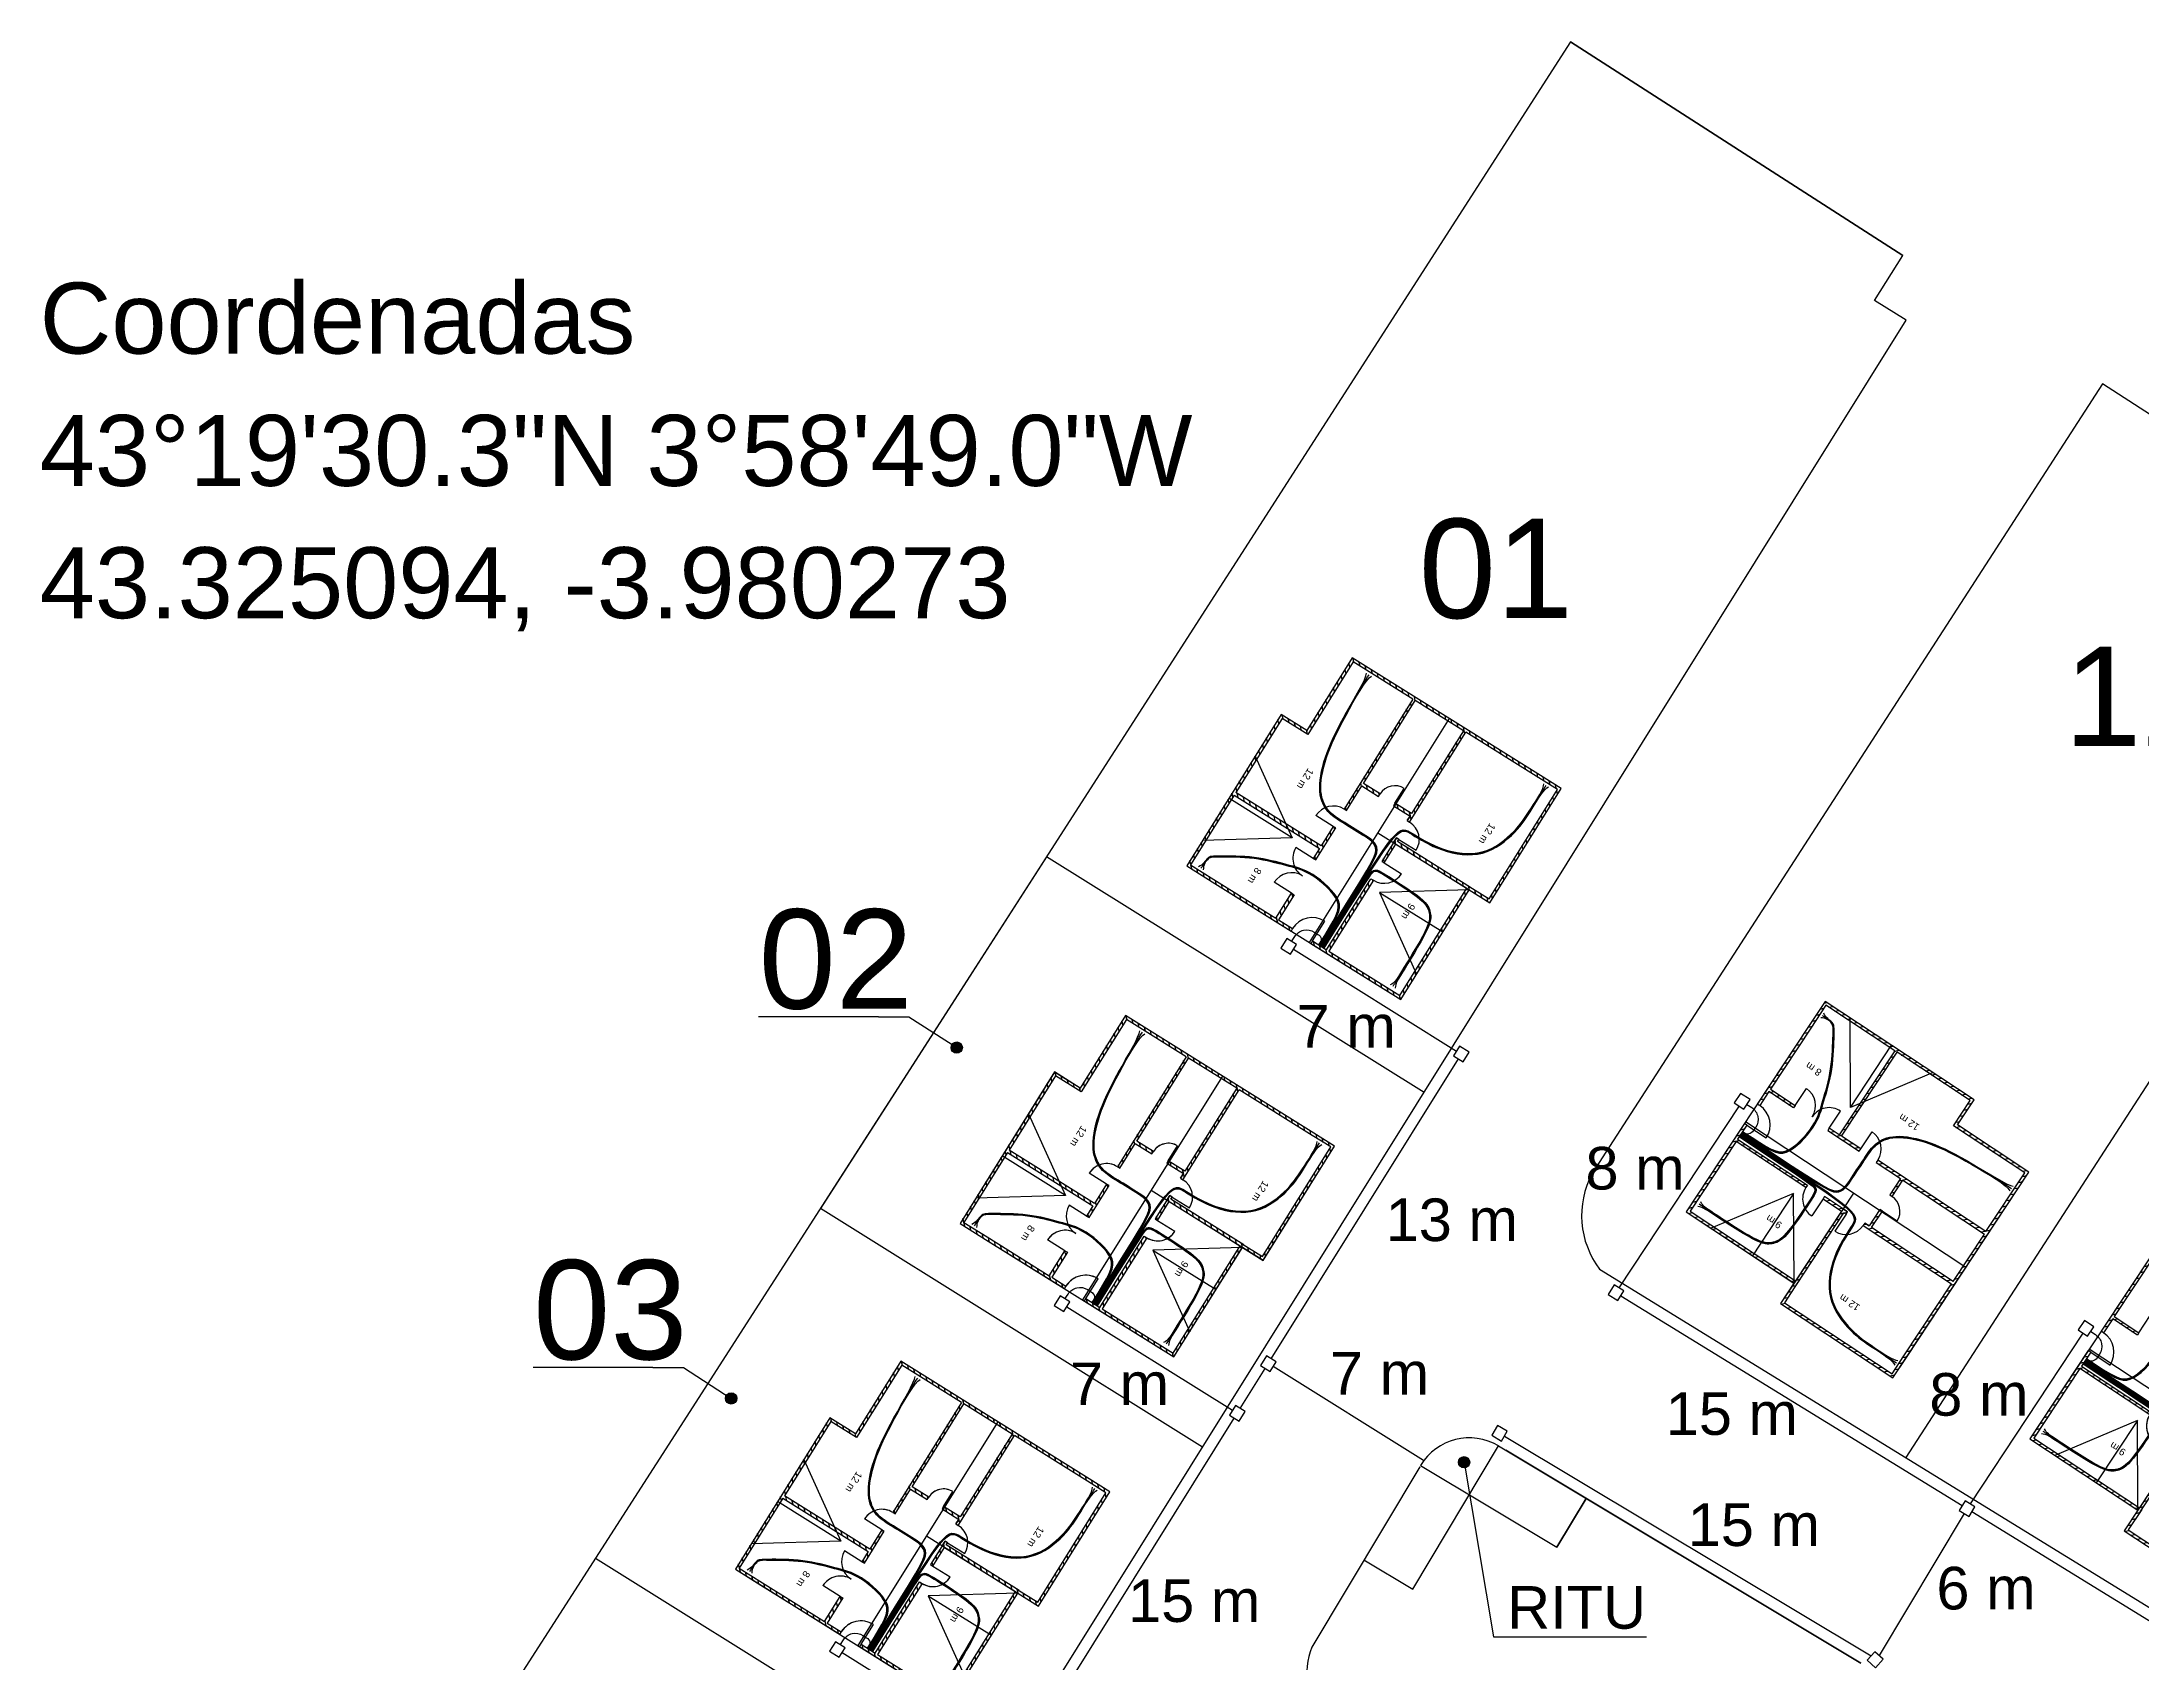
# Model space of a CAD drawing. Header units: millimetres. Extents: x 215 to 341, y 118 to 226.
# Drawn here: x 214.9 to 288.9, y 168.8 to 225.9 of the extents above; entities that cross this region are included whole.
import ezdxf

# ---------------------------------------------------------------- set-up
doc = ezdxf.new("R2010")
doc.units = ezdxf.units.MM
for name, color, linetype in [('CANALIZACION INTERIOR', 94, 'Continuous'), ('CANALIZACION PRINCIPAL', 245, 'Continuous'), ('CANALIZACION SECUNDARIA', 170, 'Continuous'), ('Coordenadas', 7, 'Continuous'), ('CUBIERTAS', 7, 'Continuous'), ('NUMERACIÓN VIVIENDAS', 7, 'Continuous'), ('PARCELAS', 7, 'Continuous'), ('PLANTAS', 7, 'Continuous'), ('TEXTO', 7, 'Continuous')]:
    doc.layers.add(name, color=color, linetype=linetype)
doc.styles.get("Standard").update_dxf_attribs({"font": 'arial.ttf'})

# ---------------------------------------------------------------- blocks, each defined once
blk = doc.blocks.new('TRAZADO INTERIOR1')
at = {"layer": 'PLANTAS'}
h = blk.add_hatch(dxfattribs=at)
h.set_pattern_fill('JIS_LC_20', color=256, scale=0.009)
h.set_pattern_definition([(45, (-3057.65596, -1891.84073), (-0.127279221, 0.127279221), []), (45, (-3057.65236, -1891.84073), (-0.127279221, 0.127279221), [])])
h.paths.add_polyline_path([(4.741, -0.963), (9.192, -0.963), (9.192, -3.9), (6.241, -3.9), (6.241, -4), (9.192, -4), (9.192, -4.59), (9.292, -4.59), (9.292, -0.863), (4.741, -0.863), (4.741, 0), (0, 0), (0, -0.863), (0, -8.68), (3.01, -8.68), (3.01, -9.744), (9.292, -9.744), (9.292, -8.68), (9.292, -5.41), (9.192, -5.41), (9.192, -6), (8.152, -6), (8.152, -6.1), (9.192, -6.1), (9.192, -8.68), (9.192, -9.644), (6.292, -9.644), (6.292, -6.1), (6.712, -6.1), (6.712, -6), (5.385, -6), (5.385, -6.1), (6.192, -6.1), (6.192, -9.644), (3.11, -9.644), (3.11, -8.58), (0.1, -8.58), (0.1, -6.1), (4.665, -6.1), (4.665, -6), (3.641, -6), (3.641, -5.31), (3.541, -5.31), (3.541, -6), (0.1, -6), (0.1, -4), (3.541, -4), (3.541, -4.69), (3.641, -4.69), (3.641, -4), (3.831, -4), (3.831, -3.9), (0.1, -3.9), (0.1, -0.863), (0.1, -0.1), (4.641, -0.1), (4.641, -0.963), (4.641, -3.9), (4.551, -3.9), (4.551, -4), (4.741, -4), (5.521, -4), (5.521, -3.9), (4.741, -3.9)])
for p, q in [((9.192, -4.59), (9.292, -4.59)), ((9.192, -5.41), (9.292, -5.41)), ((9.292, -7.28), (9.292, -7.28))]:
    blk.add_line(p, q)
for points in [[(9.292, -4.59), (9.292, -0.863), (4.741, -0.863), (4.741, 0), (0, 0), (0, -0.863), (0, -8.68), (3.01, -8.68), (3.01, -9.744), (9.292, -9.744), (9.292, -8.68), (9.292, -5.41)], [(4.641, -0.963), (4.641, -0.1), (0.1, -0.1), (0.1, -0.863), (0.1, -3.9)], [(4.641, -0.863), (4.641, -3.9), (4.551, -3.9), (4.551, -4), (5.521, -4), (5.521, -3.9), (4.741, -3.9), (4.741, -0.963)], [(9.192, -3.9), (9.192, -0.963), (4.741, -0.963)], [(0.1, -4), (3.541, -4), (3.541, -4.69), (3.641, -4.69), (3.641, -4), (3.831, -4), (3.831, -3.9), (0.1, -3.9)], [(0.1, -4), (0.1, -6)], [(3.759, -4), (3.831, -4), (3.641, -4)], [(4.61, -4), (4.741, -4), (4.551, -4)], [(9.192, -4), (6.241, -4), (6.241, -3.9), (9.192, -3.9)], [(9.192, -4.59), (9.192, -4)], [(0.1, -6.1), (4.665, -6.1), (4.665, -6), (3.641, -6), (3.641, -5.31), (3.541, -5.31), (3.541, -6), (0.1, -6)], [(9.192, -6), (9.192, -5.41)], [(0.1, -6.1), (0.1, -8.58), (3.11, -8.58), (3.11, -9.644), (6.192, -9.644)], [(6.292, -9.644), (6.292, -6.1), (6.712, -6.1), (6.712, -6), (5.385, -6), (5.385, -6.1), (6.192, -6.1), (6.192, -9.644)], [(6.292, -9.644), (9.192, -9.644), (9.192, -8.68), (9.192, -6.1)], [(9.192, -6.1), (8.152, -6.1), (8.152, -6), (9.192, -6)]]:
    blk.add_lwpolyline(points)
for p, q in [((4.551, -3.9), (4.551, -3.18)), ((5.521, -3.9), (5.521, -3.18)), ((3.541, -4.69), (2.921, -4.69)), ((9.192, -4.59), (8.372, -4.59)), ((5.385, -6.1), (5.385, -6.82)), ((6.712, -6.1), (6.712, -6.82)), ((8.152, -6.1), (8.152, -6.82))]:
    blk.add_line(p, q, dxfattribs=at)
for centre, radius, start, end in [((4.551, -3.9), 0.72, 90, 180), ((5.521, -3.9), 0.72, 0, 90), ((3.541, -4.69), 0.62, 180, 270), ((9.192, -4.59), 0.82, 180, 270), ((5.385, -6.1), 0.72, 180, 270), ((6.712, -6.1), 0.72, 270, 0), ((8.152, -6.1), 0.72, 180, 270)]:
    blk.add_arc(centre, radius, start, end, dxfattribs=at)
blk = doc.blocks.new('CANALIZACION INTERIOR')
at = {"layer": 'CANALIZACION INTERIOR'}
for points in [[(9.192, -4.162), (8.172, -4.161), (7.315, -4.16), (6.604, -4.158), (6.024, -4.153), (5.557, -4.144), (5.188, -4.132), (4.9, -4.115), (4.678, -4.092), (4.506, -4.062), (4.377, -4.025), (4.284, -3.979), (4.222, -3.924), (4.184, -3.859), (4.165, -3.782), (4.158, -3.694), (4.157, -3.592), (4.157, -3.477), (4.155, -3.349), (4.151, -3.21), (4.144, -3.062), (4.131, -2.906), (4.113, -2.743), (4.087, -2.576), (4.052, -2.405), (4.008, -2.233), (3.954, -2.061), (3.889, -1.891), (3.813, -1.726), (3.726, -1.567), (3.627, -1.416), (3.517, -1.276), (3.394, -1.149), (3.258, -1.035), (3.113, -0.936), (2.961, -0.849), (2.803, -0.774), (2.644, -0.711), (2.486, -0.658), (2.331, -0.614), (2.183, -0.579), (2.042, -0.552), (1.909, -0.532), (1.78, -0.517), (1.654, -0.507), (1.529, -0.502), (1.402, -0.499), (1.273, -0.499), (1.138, -0.5), (0.997, -0.501), (0.853, -0.501), (0.711, -0.499), (0.575, -0.493), (0.45, -0.483), (0.341, -0.466), (0.251, -0.441), (0.187, -0.408)], [(9.192, -4.182), (8.171, -4.181), (7.313, -4.18), (6.601, -4.178), (6.018, -4.172), (5.549, -4.164), (5.177, -4.151), (4.887, -4.132), (4.663, -4.108), (4.489, -4.077), (4.359, -4.038), (4.265, -3.991), (4.203, -3.934), (4.165, -3.867), (4.145, -3.789), (4.138, -3.699), (4.137, -3.596), (4.137, -3.48), (4.135, -3.352), (4.131, -3.213), (4.124, -3.065), (4.111, -2.909), (4.093, -2.747), (4.067, -2.581), (4.033, -2.411), (3.989, -2.24), (3.935, -2.069), (3.871, -1.9), (3.796, -1.736), (3.71, -1.578), (3.612, -1.429), (3.502, -1.29), (3.38, -1.163), (3.246, -1.051), (3.102, -0.952), (2.95, -0.866), (2.794, -0.792), (2.636, -0.729), (2.479, -0.677), (2.326, -0.633), (2.178, -0.599), (2.038, -0.572), (1.906, -0.551), (1.777, -0.537), (1.652, -0.527), (1.527, -0.521), (1.401, -0.517), (1.272, -0.516), (1.137, -0.515), (0.996, -0.514), (0.852, -0.513), (0.71, -0.513), (0.575, -0.512), (0.45, -0.511), (0.341, -0.51), (0.251, -0.509), (0.187, -0.508)], [(9.192, -4.202), (8.171, -4.201), (7.311, -4.2), (6.597, -4.198), (6.012, -4.192), (5.541, -4.183), (5.167, -4.169), (4.875, -4.15), (4.648, -4.125), (4.473, -4.092), (4.341, -4.052), (4.246, -4.003), (4.183, -3.944), (4.145, -3.875), (4.125, -3.796), (4.118, -3.704), (4.117, -3.6), (4.117, -3.483), (4.115, -3.354), (4.111, -3.215), (4.104, -3.067), (4.092, -2.912), (4.073, -2.751), (4.048, -2.585), (4.014, -2.416), (3.97, -2.246), (3.917, -2.076), (3.853, -1.909), (3.779, -1.746), (3.693, -1.589), (3.596, -1.441), (3.487, -1.303), (3.366, -1.178), (3.233, -1.067), (3.09, -0.969), (2.94, -0.883), (2.785, -0.81), (2.629, -0.748), (2.473, -0.695), (2.32, -0.652), (2.173, -0.618), (2.035, -0.591), (1.902, -0.571), (1.775, -0.556), (1.65, -0.546), (1.526, -0.539), (1.4, -0.535), (1.271, -0.532), (1.137, -0.53), (0.996, -0.527), (0.852, -0.526), (0.71, -0.526), (0.575, -0.53), (0.45, -0.539), (0.341, -0.554), (0.251, -0.577), (0.187, -0.609)], [(9.192, -4.142), (8.209, -4.141), (7.453, -4.141), (6.893, -4.138), (6.498, -4.133), (6.237, -4.125), (6.078, -4.113), (5.991, -4.097), (5.944, -4.075), (5.911, -4.046), (5.886, -4.01), (5.869, -3.963), (5.857, -3.904), (5.85, -3.83), (5.846, -3.741), (5.845, -3.633), (5.845, -3.505), (5.845, -3.357), (5.845, -3.191), (5.847, -3.015), (5.851, -2.834), (5.857, -2.653), (5.866, -2.478), (5.878, -2.315), (5.895, -2.17), (5.916, -2.046), (5.941, -1.942), (5.97, -1.856), (6.002, -1.785), (6.036, -1.726), (6.073, -1.677), (6.112, -1.634), (6.151, -1.595), (6.192, -1.558), (6.237, -1.522), (6.291, -1.489), (6.356, -1.457), (6.438, -1.429), (6.539, -1.403), (6.663, -1.38), (6.815, -1.362), (6.996, -1.347), (7.2, -1.336), (7.418, -1.328), (7.643, -1.323), (7.866, -1.319), (8.079, -1.318), (8.274, -1.317), (8.442, -1.317), (8.578, -1.317), (8.686, -1.316), (8.771, -1.313), (8.838, -1.308), (8.894, -1.299), (8.945, -1.285), (8.997, -1.266), (9.054, -1.24)], [(9.192, -4.122), (8.209, -4.121), (7.455, -4.121), (6.897, -4.118), (6.504, -4.114), (6.245, -4.106), (6.089, -4.095), (6.004, -4.079), (5.959, -4.058), (5.928, -4.031), (5.904, -3.996), (5.888, -3.951), (5.876, -3.894), (5.87, -3.822), (5.866, -3.734), (5.865, -3.628), (5.865, -3.502), (5.865, -3.354), (5.865, -3.19), (5.867, -3.014), (5.871, -2.834), (5.877, -2.653), (5.886, -2.479), (5.898, -2.317), (5.914, -2.172), (5.935, -2.049), (5.96, -1.947), (5.989, -1.862), (6.021, -1.793), (6.055, -1.735), (6.091, -1.688), (6.129, -1.646), (6.168, -1.609), (6.207, -1.573), (6.251, -1.538), (6.304, -1.505), (6.368, -1.475), (6.448, -1.447), (6.547, -1.421), (6.671, -1.4), (6.821, -1.381), (7.001, -1.367), (7.204, -1.356), (7.422, -1.349), (7.646, -1.344), (7.869, -1.34), (8.082, -1.339), (8.277, -1.338), (8.446, -1.338), (8.582, -1.338), (8.69, -1.338), (8.775, -1.338), (8.843, -1.338), (8.899, -1.339), (8.949, -1.339), (8.999, -1.34), (9.054, -1.34)], [(9.192, -4.102), (8.21, -4.101), (7.457, -4.101), (6.9, -4.098), (6.51, -4.094), (6.253, -4.087), (6.099, -4.076), (6.016, -4.061), (5.974, -4.042), (5.944, -4.016), (5.922, -3.982), (5.906, -3.939), (5.896, -3.884), (5.889, -3.814), (5.886, -3.728), (5.885, -3.624), (5.885, -3.499), (5.885, -3.353), (5.885, -3.19), (5.887, -3.015), (5.891, -2.835), (5.897, -2.656), (5.905, -2.482), (5.918, -2.321), (5.934, -2.177), (5.955, -2.055), (5.98, -1.954), (6.008, -1.871), (6.04, -1.803), (6.073, -1.746), (6.109, -1.7), (6.146, -1.659), (6.184, -1.623), (6.223, -1.588), (6.265, -1.554), (6.316, -1.522), (6.379, -1.492), (6.457, -1.465), (6.556, -1.44), (6.677, -1.419), (6.827, -1.401), (7.006, -1.387), (7.207, -1.376), (7.424, -1.369), (7.648, -1.364), (7.871, -1.36), (8.083, -1.359), (8.278, -1.358), (8.447, -1.358), (8.584, -1.358), (8.693, -1.359), (8.778, -1.363), (8.846, -1.368), (8.902, -1.378), (8.952, -1.393), (9.001, -1.414), (9.054, -1.441)], [(9.192, -4.222), (8.083, -4.222), (7.213, -4.224), (6.551, -4.229), (6.066, -4.239), (5.726, -4.255), (5.5, -4.279), (5.356, -4.313), (5.264, -4.358), (5.195, -4.415), (5.143, -4.484), (5.107, -4.563), (5.082, -4.651), (5.067, -4.746), (5.059, -4.847), (5.056, -4.953), (5.056, -5.063), (5.056, -5.175), (5.056, -5.288), (5.056, -5.401), (5.056, -5.513), (5.056, -5.623), (5.056, -5.729), (5.056, -5.83), (5.056, -5.925), (5.056, -6.013), (5.055, -6.096), (5.053, -6.174), (5.048, -6.248), (5.042, -6.32), (5.031, -6.39), (5.017, -6.46), (4.998, -6.531), (4.973, -6.604), (4.942, -6.678), (4.903, -6.752), (4.856, -6.828), (4.8, -6.903), (4.733, -6.978), (4.655, -7.051), (4.565, -7.123), (4.462, -7.193), (4.346, -7.26), (4.219, -7.324), (4.082, -7.385), (3.936, -7.442), (3.781, -7.495), (3.619, -7.544), (3.45, -7.588), (3.276, -7.627), (3.095, -7.661), (2.907, -7.691), (2.71, -7.718), (2.504, -7.741), (2.288, -7.762), (2.06, -7.78), (1.82, -7.797), (1.568, -7.813), (1.311, -7.826), (1.059, -7.835), (0.821, -7.838), (0.606, -7.834), (0.422, -7.821), (0.28, -7.796), (0.187, -7.76)], [(9.192, -4.242), (8.083, -4.242), (7.215, -4.244), (6.555, -4.249), (6.072, -4.258), (5.734, -4.274), (5.511, -4.298), (5.369, -4.331), (5.279, -4.375), (5.212, -4.43), (5.161, -4.498), (5.125, -4.575), (5.101, -4.661), (5.086, -4.754), (5.079, -4.853), (5.076, -4.958), (5.076, -5.067), (5.076, -5.178), (5.076, -5.29), (5.076, -5.402), (5.076, -5.514), (5.076, -5.623), (5.076, -5.729), (5.076, -5.83), (5.076, -5.926), (5.076, -6.015), (5.075, -6.098), (5.073, -6.176), (5.068, -6.251), (5.061, -6.323), (5.051, -6.394), (5.036, -6.465), (5.017, -6.537), (4.991, -6.611), (4.96, -6.686), (4.921, -6.762), (4.873, -6.838), (4.816, -6.915), (4.749, -6.99), (4.67, -7.065), (4.579, -7.138), (4.474, -7.208), (4.358, -7.276), (4.23, -7.341), (4.092, -7.402), (3.945, -7.46), (3.789, -7.514), (3.626, -7.563), (3.456, -7.607), (3.281, -7.646), (3.1, -7.68), (2.911, -7.71), (2.714, -7.737), (2.508, -7.759), (2.291, -7.779), (2.063, -7.797), (1.822, -7.812), (1.569, -7.826), (1.313, -7.838), (1.06, -7.849), (0.822, -7.857), (0.606, -7.862), (0.423, -7.865), (0.28, -7.864), (0.187, -7.861)], [(9.192, -4.262), (8.083, -4.262), (7.216, -4.264), (6.558, -4.268), (6.078, -4.278), (5.743, -4.293), (5.521, -4.316), (5.382, -4.348), (5.294, -4.391), (5.228, -4.446), (5.179, -4.511), (5.144, -4.587), (5.12, -4.671), (5.106, -4.762), (5.099, -4.86), (5.096, -4.963), (5.096, -5.07), (5.096, -5.18), (5.096, -5.291), (5.096, -5.403), (5.096, -5.514), (5.096, -5.623), (5.096, -5.729), (5.096, -5.831), (5.096, -5.927), (5.096, -6.016), (5.095, -6.099), (5.093, -6.178), (5.088, -6.254), (5.081, -6.327), (5.07, -6.399), (5.055, -6.47), (5.036, -6.543), (5.01, -6.618), (4.978, -6.694), (4.938, -6.771), (4.89, -6.849), (4.832, -6.926), (4.764, -7.003), (4.684, -7.079), (4.592, -7.152), (4.487, -7.224), (4.37, -7.292), (4.241, -7.358), (4.102, -7.42), (3.953, -7.478), (3.796, -7.532), (3.633, -7.582), (3.462, -7.626), (3.287, -7.665), (3.105, -7.7), (2.915, -7.73), (2.718, -7.756), (2.511, -7.778), (2.294, -7.797), (2.065, -7.813), (1.824, -7.827), (1.572, -7.839), (1.315, -7.85), (1.062, -7.862), (0.823, -7.875), (0.608, -7.89), (0.423, -7.909), (0.28, -7.932), (0.187, -7.961)], [(9.192, -4.282), (8.797, -4.282), (8.472, -4.286), (8.207, -4.296), (7.995, -4.317), (7.827, -4.35), (7.695, -4.4), (7.59, -4.47), (7.505, -4.562), (7.432, -4.68), (7.37, -4.819), (7.318, -4.974), (7.276, -5.14), (7.244, -5.312), (7.221, -5.485), (7.208, -5.654), (7.204, -5.813), (7.208, -5.96), (7.22, -6.095), (7.238, -6.22), (7.262, -6.339), (7.291, -6.453), (7.323, -6.565), (7.359, -6.678), (7.395, -6.795), (7.433, -6.916), (7.473, -7.043), (7.514, -7.174), (7.559, -7.309), (7.607, -7.448), (7.661, -7.59), (7.719, -7.735), (7.784, -7.882), (7.856, -8.03), (7.932, -8.177), (8.011, -8.321), (8.091, -8.46), (8.17, -8.592), (8.244, -8.715), (8.313, -8.826), (8.374, -8.922), (8.426, -9.004), (8.469, -9.071), (8.507, -9.125), (8.541, -9.167), (8.572, -9.2), (8.604, -9.225), (8.639, -9.242), (8.677, -9.255), (8.722, -9.264), (8.771, -9.271), (8.824, -9.279), (8.88, -9.287), (8.936, -9.299), (8.993, -9.317), (9.048, -9.341), (9.101, -9.374)], [(9.192, -4.302), (8.798, -4.302), (8.474, -4.306), (8.211, -4.316), (8.001, -4.336), (7.835, -4.369), (7.705, -4.419), (7.603, -4.487), (7.52, -4.579), (7.449, -4.695), (7.388, -4.832), (7.337, -4.986), (7.295, -5.15), (7.264, -5.32), (7.241, -5.491), (7.228, -5.658), (7.224, -5.816), (7.228, -5.961), (7.24, -6.095), (7.258, -6.22), (7.282, -6.337), (7.311, -6.451), (7.343, -6.563), (7.378, -6.676), (7.415, -6.792), (7.453, -6.913), (7.492, -7.039), (7.534, -7.17), (7.578, -7.304), (7.627, -7.443), (7.68, -7.584), (7.738, -7.728), (7.803, -7.875), (7.874, -8.022), (7.95, -8.168), (8.029, -8.312), (8.108, -8.451), (8.186, -8.582), (8.26, -8.704), (8.327, -8.814), (8.387, -8.91), (8.438, -8.99), (8.48, -9.057), (8.516, -9.11), (8.548, -9.152), (8.579, -9.185), (8.609, -9.209), (8.642, -9.228), (8.68, -9.241), (8.723, -9.252), (8.772, -9.26), (8.825, -9.265), (8.88, -9.269), (8.937, -9.272), (8.993, -9.273), (9.048, -9.273), (9.101, -9.273)], [(9.192, -4.322), (8.798, -4.322), (8.475, -4.326), (8.214, -4.336), (8.006, -4.356), (7.843, -4.388), (7.716, -4.437), (7.616, -4.505), (7.535, -4.596), (7.465, -4.71), (7.405, -4.846), (7.355, -4.997), (7.315, -5.16), (7.283, -5.328), (7.261, -5.497), (7.248, -5.662), (7.244, -5.819), (7.248, -5.963), (7.26, -6.095), (7.278, -6.219), (7.302, -6.336), (7.331, -6.449), (7.363, -6.561), (7.398, -6.673), (7.435, -6.789), (7.473, -6.909), (7.512, -7.035), (7.553, -7.165), (7.597, -7.3), (7.646, -7.437), (7.699, -7.578), (7.757, -7.722), (7.821, -7.867), (7.892, -8.014), (7.968, -8.16), (8.046, -8.303), (8.125, -8.441), (8.202, -8.571), (8.275, -8.692), (8.342, -8.802), (8.401, -8.897), (8.45, -8.977), (8.49, -9.042), (8.525, -9.095), (8.556, -9.137), (8.585, -9.169), (8.614, -9.194), (8.646, -9.213), (8.682, -9.228), (8.725, -9.24), (8.773, -9.248), (8.825, -9.252), (8.88, -9.251), (8.937, -9.244), (8.993, -9.229), (9.048, -9.205), (9.101, -9.173)]]:
    blk.add_lwpolyline(points, dxfattribs=at)
at = {"layer": 'PLANTAS'}
blk.add_blockref('TRAZADO INTERIOR1', (0, 0), dxfattribs=at)
at = {"layer": 'TEXTO'}
for s, p in [('12 m', (2.344, -1.496)), ('9 m', (6.231, -2.399)), ('12 m', (4.094, -7.949)), ('8 m', (8.027, -7.654))]:
    blk.add_text(s, height=0.25, dxfattribs=at).set_placement(p)

msp = doc.modelspace()

# ---------------------------------------------------------------- hatches: boundary and pattern name
at = {"layer": 'CANALIZACION PRINCIPAL'}
h = msp.add_hatch(color=256, dxfattribs=at)
h.dxf.hatch_style = 1
h.paths.add_polyline_path([(264.805, 175.857, 1), (265.205, 175.857, 1)])
at = {"layer": 'NUMERACIÓN VIVIENDAS'}
h = msp.add_hatch(color=256, dxfattribs=at)
h.dxf.hatch_style = 1
h.paths.add_polyline_path([(247.343, 190.453, 1), (246.943, 190.453, 1)])
h = msp.add_hatch(color=256, dxfattribs=at)
h.dxf.hatch_style = 1
h.paths.add_polyline_path([(239.403, 178.105, 1), (239.003, 178.105, 1)])

# ---------------------------------------------------------------- linework, layer by layer
at = {"layer": 'CANALIZACION PRINCIPAL'}
for p, q in [((266.425, 176.776), (279.333, 169.04)), ((265.005, 175.857), (266.037, 169.711)), ((266.037, 169.711), (271.423, 169.711))]:
    msp.add_line(p, q, dxfattribs=at)
for points in [[(265.979, 176.81), (266.322, 176.604), (266.528, 176.948), (266.184, 177.153)], [(279.199, 168.892), (279.495, 168.623), (279.764, 168.92), (279.468, 169.188)]]:
    msp.add_lwpolyline(points, close=True, dxfattribs=at)
msp.add_circle((265.005, 175.857), 0.2, dxfattribs=at)
at = {"layer": 'CANALIZACION SECUNDARIA'}
for p, q in [((259, 193.917), (264.743, 190.331)), ((258.216, 179.501), (264.807, 190.055)), ((274.687, 188.399), (270.458, 181.997)), ((251.019, 181.33), (256.849, 177.689)), ((270.523, 181.721), (282.546, 174.329)), ((286.791, 180.403), (282.821, 174.394)), ((257.125, 177.753), (258.005, 179.162)), ((263.583, 175.914), (258.28, 179.225)), ((249.439, 165.444), (256.913, 177.414)), ((282.612, 174.053), (279.616, 169.054)), ((243.11, 169.16), (249.164, 165.38))]:
    msp.add_line(p, q, dxfattribs=at)
for points in [[(258.936, 194.192), (259.042, 194.362, -0.414214), (259.731, 194.521), (259.863, 194.439, -0.414214), (259.942, 194.095), (259.916, 194.052)], [(274.964, 188.456), (275.131, 188.346, -0.414214), (275.273, 187.653), (275.187, 187.523, -0.414214), (274.841, 187.453), (274.799, 187.48)], [(250.956, 181.605), (251.062, 181.775, -0.414214), (251.751, 181.934), (251.882, 181.852, -0.414214), (251.962, 181.508), (251.935, 181.465)], [(287.068, 180.46), (287.235, 180.35, -0.414214), (287.377, 179.657), (287.291, 179.528, -0.414214), (286.945, 179.457), (286.903, 179.485)], [(243.047, 169.436), (243.153, 169.605, -0.414214), (243.841, 169.764), (243.973, 169.682, -0.414214), (244.053, 169.338), (244.026, 169.295)]]:
    msp.add_lwpolyline(points, format="xyb", dxfattribs=at)
for points in [[(258.555, 193.959), (258.894, 193.747), (259.106, 194.086), (258.767, 194.298)], [(264.637, 190.161), (264.976, 189.949), (265.188, 190.288), (264.849, 190.5)], [(274.741, 188.843), (274.52, 188.509), (274.854, 188.289), (275.074, 188.623)], [(270.287, 182.101), (270.078, 181.761), (270.419, 181.551), (270.628, 181.892)], [(250.574, 181.372), (250.913, 181.16), (251.125, 181.499), (250.786, 181.711)], [(286.845, 180.847), (286.624, 180.514), (286.958, 180.293), (287.178, 180.627)], [(257.835, 179.267), (258.174, 179.056), (258.386, 179.395), (258.047, 179.607)], [(256.744, 177.52), (257.083, 177.308), (257.295, 177.647), (256.955, 177.859)], [(282.651, 174.499), (282.441, 174.158), (282.782, 173.949), (282.992, 174.289)], [(242.665, 169.202), (243.004, 168.99), (243.216, 169.33), (242.877, 169.541)]]:
    msp.add_lwpolyline(points, close=True, dxfattribs=at)
msp.add_lwpolyline([(282.887, 174.119), (293.07, 167.857), (301.61, 162.606)], dxfattribs=at)
at = {"layer": 'CUBIERTAS'}
for p, q in [((264.478, 202.039), (259.557, 194.158)), ((258.949, 197.839), (256.724, 199.229)), ((262.031, 195.915), (264.257, 194.525)), ((278.609, 188.349), (280.055, 190.539)), ((256.498, 189.452), (251.577, 181.571)), ((282.667, 182.714), (274.914, 187.836)), ((250.969, 185.252), (248.743, 186.641)), ((276.607, 185.318), (275.161, 183.129)), ((254.05, 183.328), (256.276, 181.938)), ((294.771, 174.719), (287.018, 179.84)), ((248.589, 177.283), (243.668, 169.401)), ((288.711, 177.322), (287.264, 175.133)), ((243.06, 173.082), (240.834, 174.472)), ((246.141, 171.158), (248.367, 169.768))]:
    msp.add_line(p, q, dxfattribs=at)
for points in [[(261.967, 198.018), (265.184, 196.009), (265.916, 195.552), (268.427, 199.574), (267.695, 200.031), (261.064, 204.171), (259.47, 201.618), (258.568, 202.182), (255.241, 196.854), (256.143, 196.29), (262.774, 192.15), (265.184, 196.009), (262.031, 195.915), (263.33, 193.04)], [(257.651, 200.713), (258.949, 197.839), (255.797, 197.744)], [(253.987, 185.431), (257.203, 183.422), (257.935, 182.965), (260.447, 186.987), (259.714, 187.444), (253.084, 191.584), (251.49, 189.031), (250.587, 189.595), (247.26, 184.266), (248.163, 183.703), (254.793, 179.563), (257.203, 183.422), (254.05, 183.328), (255.349, 180.453)], [(278.711, 185.328), (276.621, 182.164), (276.145, 181.444), (280.101, 178.83), (280.577, 179.551), (284.885, 186.073), (282.374, 187.732), (282.961, 188.62), (277.719, 192.082), (277.133, 191.194), (272.824, 184.672), (276.621, 182.164), (276.607, 185.318), (273.7, 184.093)], [(281.516, 189.574), (278.609, 188.349), (278.595, 191.503)], [(249.67, 188.126), (250.969, 185.252), (247.816, 185.157)], [(290.815, 177.332), (288.725, 174.168), (288.249, 173.448), (292.205, 170.835), (292.681, 171.555), (296.989, 178.077), (294.478, 179.736), (295.065, 180.624), (289.823, 184.086), (289.237, 183.199), (284.928, 176.676), (288.725, 174.168), (288.711, 177.322), (285.804, 176.098)], [(246.078, 173.261), (249.294, 171.253), (250.026, 170.795), (252.537, 174.817), (251.805, 175.274), (245.175, 179.414), (243.581, 176.862), (242.678, 177.425), (239.351, 172.097), (240.254, 171.533), (246.884, 167.393), (249.294, 171.253), (246.141, 171.158), (247.44, 168.284)], [(241.761, 175.956), (243.06, 173.082), (239.907, 172.987)]]:
    msp.add_lwpolyline(points, dxfattribs=at)
at = {"layer": 'NUMERACIÓN VIVIENDAS'}
for p, q in [((244.39, 191.535), (240.169, 191.535)), ((244.39, 191.535), (245.461, 191.535)), ((245.461, 191.535), (247.143, 190.453)), ((236.45, 179.187), (232.229, 179.187)), ((236.45, 179.187), (237.521, 179.187)), ((237.521, 179.187), (239.203, 178.105))]:
    msp.add_line(p, q, dxfattribs=at)
for centre in [(247.143, 190.453), (239.203, 178.105)]:
    msp.add_circle(centre, 0.2, dxfattribs=at)
at = {"layer": 'PARCELAS'}
for p, q in [((279.46, 216.754), (280.449, 218.339)), ((280.572, 216.059), (279.46, 216.754)), ((248.047, 163.969), (280.572, 216.059)), ((299.845, 205.845), (280.561, 176.019)), ((250.307, 197.169), (242.345, 184.787)), ((263.596, 188.872), (250.307, 197.169)), ((255.8, 176.386), (242.345, 184.787)), ((263.198, 171.391), (266.219, 176.433)), ((266.219, 176.433), (278.972, 168.79)), ((278.972, 168.79), (266.476, 176.279)), ((263.447, 175.699), (259.644, 169.351)), ((263.476, 175.745), (268.277, 172.868)), ((268.277, 172.868), (269.305, 174.584)), ((269.305, 174.584), (268.277, 172.868)), ((248.047, 163.969), (234.427, 172.474)), ((261.482, 172.42), (263.198, 171.391)), ((261.482, 172.42), (263.198, 171.391))]:
    msp.add_line(p, q, dxfattribs=at)
msp.add_lwpolyline([(268.751, 225.853), (280.449, 218.339), (268.751, 225.853), (220.526, 150.854), (248.55, 118.368), (259.714, 127.97, -0.059534), (293.459, 126.802, 0.09035), (294.066, 126.818, 0.084933), (302.997, 130.348), (309.949, 134.578, 0.068653), (313.66, 136.41), (317.475, 139.853, -0.070247), (322.32, 142.204, -0.143745), (336.026, 144.525, -0.108066), (340.771, 161.366)], format="xyb", dxfattribs=at)
msp.add_lwpolyline([(307.917, 163.812), (317.052, 166.681), (317.326, 165.811), (321.131, 167.006, -0.200023), (340.771, 161.366), (336.026, 169.942), (326.585, 174.101), (325.879, 172.522), (322.819, 173.891), (323.773, 175.545), (320.431, 176.082), (319.761, 176.515), (314.341, 180.019), (321.845, 191.626), (287.485, 213.819), (269.507, 186.013, 0.290606), (269.777, 182.65), (302.66, 162.43)], format="xyb", close=True, dxfattribs=at)
for centre, radius, start, end in [((265.191, 174.717), 2, 59.06772, 149.06772), ((262.524, 168.299), 3.067, 159.93674, 262.18331)]:
    msp.add_arc(centre, radius, start, end, dxfattribs=at)

# ---------------------------------------------------------------- block references
at = {"layer": 'CANALIZACION INTERIOR'}
for p, rotation in [((268.427, 199.574), 238.0185810284467), ((260.447, 186.987), 238.0185660439184), ((280.101, 178.83), 146.5520304214569), ((292.205, 170.835), 146.5520304214524), ((252.537, 174.817), 238.0185760755399)]:
    msp.add_blockref('CANALIZACION INTERIOR', p, dxfattribs=dict(at, rotation=rotation))
at = {"layer": 'PLANTAS'}
for p, rotation in [((268.427, 199.574), 238.0185810284469), ((260.447, 186.987), 238.0185810284435), ((280.101, 178.83), 146.5520242406517), ((292.205, 170.835), 146.5520242406515), ((252.537, 174.817), 238.0185810284435)]:
    msp.add_blockref('TRAZADO INTERIOR1', p, dxfattribs=dict(at, rotation=rotation))

# ---------------------------------------------------------------- texts
at = {"layer": 'CANALIZACION PRINCIPAL'}
for s, p in [('15 m', (272.879, 172.908)), ('RITU', (266.524, 169.998))]:
    msp.add_text(s, height=1.5, dxfattribs=at).set_placement(p)
at = {"layer": 'CANALIZACION SECUNDARIA'}
for s, p in [('7 m', (259.11, 190.455)), ('8 m', (269.279, 185.458)), ('13 m', (262.245, 183.643)), ('7 m', (260.283, 178.241)), ('7 m', (251.129, 177.868)), ('8 m', (281.385, 177.496)), ('15 m', (272.105, 176.821)), ('15 m', (253.176, 170.235)), ('6 m', (281.635, 170.676))]:
    msp.add_text(s, height=1.5, dxfattribs=at).set_placement(p)
at = {"layer": 'Coordenadas'}
for s, p in [('Coordenadas', (214.861, 214.883)), ('43°19\'30.3"N 3°58\'49.0"W', (214.861, 210.226)), ('43.325094, -3.980273', (214.861, 205.569))]:
    msp.add_text(s, height=2.5, dxfattribs=at).set_placement(p)
at = {"layer": 'NUMERACIÓN VIVIENDAS'}
for s, p in [('01', (263.409, 205.571)), ('12', (286.131, 201.073)), ('02', (240.169, 191.824)), ('03', (232.23, 179.476))]:
    msp.add_text(s, height=3.5, dxfattribs=at).set_placement(p)

doc.saveas('drawing.dxf')
